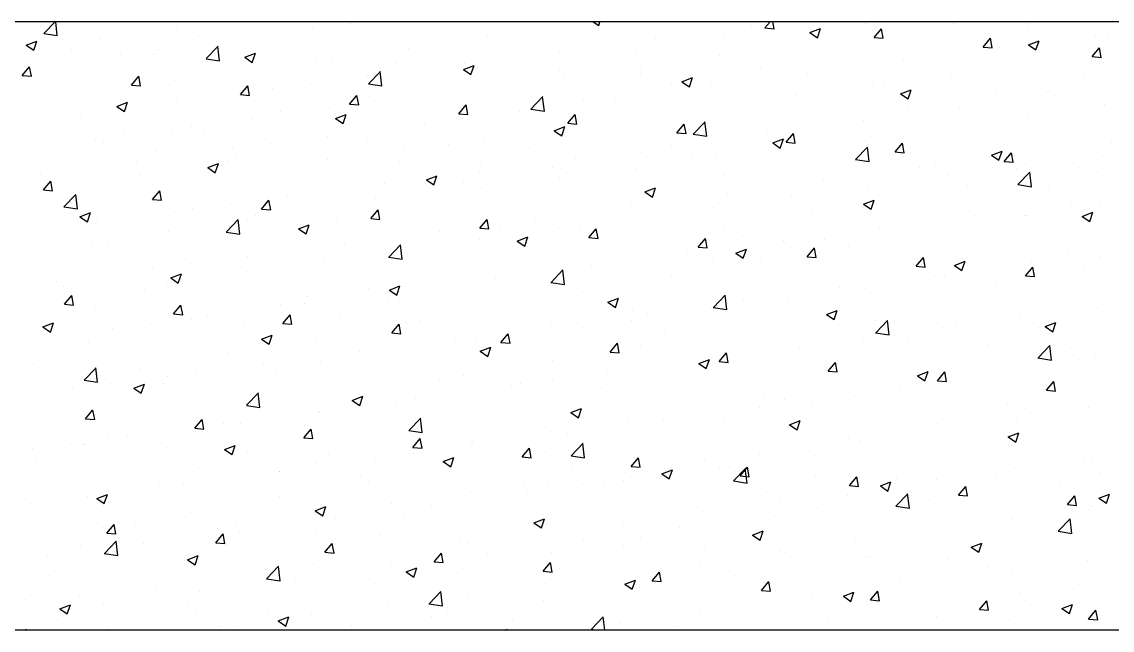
# Model space of a CAD drawing. Header units: millimetres. Extents: x 331487 to 517269, y 198509 to 399936.
# Drawn here: x 438096 to 438812, y 339696 to 340096 of the extents above; entities that cross this region are included whole.
import ezdxf

# ---------------------------------------------------------------- set-up
doc = ezdxf.new("R2010")
doc.units = ezdxf.units.MM
doc.header["$MEASUREMENT"] = 0
doc.layers.add('COLUMN', color=6, linetype='Continuous')

msp = doc.modelspace()

# ---------------------------------------------------------------- linework, layer by layer
at = {"layer": 'COLUMN'}
for p, q in [((448979.83, 340095.96), (420204.35, 340095.96)), ((448984.26, 339695.96), (420604.35, 339695.96))]:
    msp.add_line(p, q, dxfattribs=at)
at = {"layer": 'COLUMN', "color": 2, "linetype": 'Continuous'}
for p, q in [((438110.15, 340088.28), (438117.52, 340095.96)), ((438119.01, 340086.87), (438117.96, 340095.96)), ((438197.21, 340090.95), (438197.21, 340090.95)), ((438286.66, 340091.25), (438286.66, 340091.25)), ((438311.69, 340094.54), (438311.69, 340094.54)), ((438453.07, 340093.14), (438453.07, 340093.14)), ((438471.3, 340095.96), (438474.95, 340093.5)), ((438474.95, 340093.5), (438475.77, 340095.96)), ((438575.38, 340093.28), (438575.38, 340093.28)), ((438584.2, 340091.94), (438587.57, 340095.96)), ((438584.2, 340091.94), (438590.18, 340091.42)), ((438590.18, 340091.41), (438589.34, 340095.96)), ((438613.69, 340088.84), (438620.69, 340091.53)), ((438618.66, 340085.49), (438620.69, 340091.53)), ((438650.05, 340094.6), (438650.05, 340094.6)), ((438655.93, 340085.67), (438660.75, 340091.41)), ((438661.9, 340085.14), (438660.75, 340091.4)), ((438703.43, 340092.35), (438703.43, 340092.35)), ((438708.09, 340094.69), (438708.09, 340094.69)), ((438756.3, 340095.06), (438756.3, 340095.06)), ((438756.81, 340090.09), (438756.81, 340090.09)), ((438098.53, 340080.62), (438105.53, 340083.3)), ((438103.5, 340077.26), (438105.53, 340083.3)), ((438110.12, 340088.25), (438119.01, 340086.87)), ((438146.7, 340084.55), (438146.7, 340084.55)), ((438211.6, 340086.59), (438211.6, 340086.59)), ((438223.5, 340082.93), (438223.5, 340082.93)), ((438401.72, 340086.1), (438401.72, 340086.1)), ((438512.48, 340085), (438512.48, 340085)), ((438537.51, 340088.29), (438537.51, 340088.29)), ((438557.38, 340086.98), (438557.38, 340086.98)), ((438613.69, 340088.84), (438618.66, 340085.49)), ((438655.93, 340085.67), (438661.9, 340085.14)), ((438656.16, 340087.19), (438656.16, 340087.19)), ((438697.98, 340085.05), (438697.98, 340085.05)), ((438727.65, 340079.39), (438732.47, 340085.14)), ((438733.63, 340078.86), (438732.47, 340085.13)), ((438757.4, 340080.83), (438764.4, 340083.52)), ((438762.37, 340077.48), (438764.4, 340083.52)), ((438801.2, 340087.03), (438801.2, 340087.03)), ((438810.19, 340087.84), (438810.19, 340087.84)), ((438098.53, 340080.62), (438103.5, 340077.26)), ((438128.63, 340077.5), (438128.63, 340077.5)), ((438153.28, 340076.58), (438153.28, 340076.58)), ((438185.63, 340077.95), (438185.63, 340077.95)), ((438216.88, 340071.73), (438224.67, 340079.85)), ((438225.74, 340070.32), (438224.63, 340079.81)), ((438349.79, 340078.6), (438349.79, 340078.6)), ((438449.32, 340076.68), (438449.32, 340076.68)), ((438499.06, 340076.97), (438499.06, 340076.97)), ((438605.64, 340080.79), (438605.64, 340080.79)), ((438727.65, 340079.39), (438733.63, 340078.87)), ((438738.29, 340078.75), (438738.29, 340078.75)), ((438757.4, 340080.83), (438762.38, 340077.48)), ((438763.33, 340082.05), (438763.33, 340082.05)), ((438799.38, 340073.11), (438804.2, 340078.86)), ((438805.35, 340072.59), (438804.2, 340078.85)), ((438160.6, 340074.65), (438160.6, 340074.65)), ((438182.01, 340075.25), (438182.01, 340075.25)), ((438216.84, 340071.69), (438225.74, 340070.32)), ((438235.39, 340072.99), (438235.39, 340072.99)), ((438242.24, 340072.61), (438249.24, 340075.3)), ((438242.24, 340072.61), (438247.22, 340069.25)), ((438247.21, 340069.25), (438249.24, 340075.29)), ((438288.77, 340070.74), (438288.77, 340070.74)), ((438299.27, 340072.2), (438299.27, 340072.2)), ((438342.16, 340068.48), (438342.16, 340068.48)), ((438386.41, 340068.4), (438386.41, 340068.4)), ((438411.45, 340071.7), (438411.45, 340071.7)), ((438554.3, 340073.75), (438554.3, 340073.75)), ((438639.66, 340075.04), (438639.66, 340075.04)), ((438675.14, 340070.44), (438675.14, 340070.44)), ((438758.22, 340068.44), (438758.22, 340068.44)), ((438799.38, 340073.11), (438805.36, 340072.59)), ((438808.73, 340074.84), (438808.73, 340074.84)), ((438095.99, 340060.65), (438100.82, 340066.39)), ((438097.44, 340066.34), (438097.44, 340066.34)), ((438101.97, 340060.12), (438100.81, 340066.39)), ((438247.93, 340065.16), (438247.93, 340065.16)), ((438323.6, 340055.18), (438331.39, 340063.3)), ((438332.46, 340053.76), (438331.36, 340063.26)), ((438385.95, 340064.6), (438392.96, 340067.29)), ((438385.95, 340064.6), (438390.93, 340061.24)), ((438390.93, 340061.24), (438392.95, 340067.29)), ((438395.54, 340066.23), (438395.54, 340066.23)), ((438440.74, 340066.96), (438440.74, 340066.96)), ((438448.92, 340063.97), (438448.92, 340063.97)), ((438502.3, 340061.72), (438502.3, 340061.72)), ((438502.36, 340066.25), (438502.36, 340066.25)), ((438581.34, 340065.03), (438581.34, 340065.03)), ((438612.23, 340062.15), (438612.23, 340062.15)), ((438637.26, 340065.45), (438637.26, 340065.45)), ((438706.88, 340061.4), (438706.88, 340061.4)), ((438095.99, 340060.65), (438101.97, 340060.12)), ((438167.72, 340054.37), (438172.54, 340060.12)), ((438167.72, 340054.37), (438173.7, 340053.85)), ((438173.7, 340053.84), (438172.54, 340060.11)), ((438195.99, 340057.66), (438195.99, 340057.66)), ((438285.38, 340055.1), (438285.38, 340055.1)), ((438323.26, 340060.09), (438323.26, 340060.09)), ((438323.57, 340055.14), (438332.46, 340053.76)), ((438382.43, 340056.95), (438382.43, 340056.95)), ((438451.85, 340059.85), (438451.85, 340059.85)), ((438523.02, 340055.02), (438523.02, 340055.02)), ((438529.67, 340056.59), (438536.67, 340059.28)), ((438529.67, 340056.59), (438534.64, 340053.23)), ((438534.64, 340053.23), (438536.67, 340059.28)), ((438555.69, 340059.46), (438555.69, 340059.46)), ((438609.07, 340057.21), (438609.07, 340057.21)), ((438654.94, 340053.9), (438654.94, 340053.9)), ((438662.45, 340054.95), (438662.45, 340054.95)), ((438794.49, 340060.06), (438794.49, 340060.06)), ((438145.48, 340051.26), (438145.48, 340051.26)), ((438239.45, 340048.1), (438244.27, 340053.84)), ((438239.45, 340048.1), (438245.42, 340047.57)), ((438245.42, 340047.57), (438244.27, 340053.84)), ((438260.35, 340051.81), (438260.35, 340051.81)), ((438311.17, 340041.82), (438315.99, 340047.57)), ((438317.15, 340041.29), (438315.99, 340047.56)), ((438324.11, 340046.94), (438324.11, 340046.94)), ((438400.51, 340052.81), (438400.51, 340052.81)), ((438430.33, 340038.63), (438438.12, 340046.75)), ((438511.2, 340048.85), (438511.2, 340048.85)), ((438549.08, 340053.84), (438549.08, 340053.84)), ((438604.43, 340047.5), (438604.43, 340047.5)), ((438673.38, 340048.58), (438680.38, 340051.27)), ((438673.38, 340048.58), (438678.36, 340045.23)), ((438678.35, 340045.22), (438680.38, 340051.27)), ((438715.83, 340052.69), (438715.83, 340052.69)), ((438736.17, 340050.05), (438736.17, 340050.05)), ((438769.21, 340050.44), (438769.21, 340050.44)), ((438774.89, 340047.59), (438774.89, 340047.59)), ((438158.22, 340040.35), (438165.22, 340043.04)), ((438158.22, 340040.35), (438163.19, 340037)), ((438163.19, 340037), (438165.22, 340043.04)), ((438197.2, 340043.49), (438197.2, 340043.49)), ((438311.17, 340041.82), (438317.15, 340041.3)), ((438348.57, 340045.31), (438348.57, 340045.31)), ((438382.9, 340035.55), (438387.72, 340041.29)), ((438388.87, 340035.02), (438387.72, 340041.29)), ((438439.19, 340037.21), (438438.08, 340046.71)), ((438464.71, 340045.01), (438464.71, 340045.01)), ((438486.17, 340045.56), (438486.17, 340045.56)), ((438553.09, 340040.46), (438553.09, 340040.46)), ((438677.85, 340040.04), (438677.85, 340040.04)), ((438737.02, 340042.6), (438737.02, 340042.6)), ((438807.52, 340041.55), (438807.52, 340041.55)), ((438134.29, 340035.21), (438134.29, 340035.21)), ((438159.32, 340038.5), (438159.32, 340038.5)), ((438265.79, 340036.93), (438265.79, 340036.93)), ((438298.06, 340038.91), (438298.06, 340038.91)), ((438301.93, 340032.35), (438308.93, 340035.03)), ((438306.9, 340028.99), (438308.93, 340035.03)), ((438382.9, 340035.55), (438388.88, 340035.02)), ((438406.39, 340035), (438406.39, 340035)), ((438423.01, 340037.24), (438423.01, 340037.24)), ((438430.29, 340038.59), (438439.19, 340037.21)), ((438454.62, 340029.27), (438459.45, 340035.02)), ((438460.6, 340028.74), (438459.44, 340035.01)), ((438501.15, 340032.96), (438501.15, 340032.96)), ((438711.99, 340039.31), (438711.99, 340039.31)), ((438757.01, 340035.15), (438757.01, 340035.15)), ((438109.15, 340026.41), (438109.15, 340026.41)), ((438207.47, 340026.92), (438207.47, 340026.92)), ((438246.72, 340031.87), (438246.72, 340031.87)), ((438301.93, 340032.35), (438306.91, 340028.99)), ((438360.11, 340028.96), (438360.11, 340028.96)), ((438385.14, 340032.26), (438385.14, 340032.26)), ((438445.65, 340024.34), (438452.65, 340027.02)), ((438450.62, 340020.98), (438452.64, 340027.02)), ((438450.64, 340026.56), (438450.64, 340026.56)), ((438454.62, 340029.27), (438460.6, 340028.75)), ((438526.35, 340023), (438531.17, 340028.74)), ((438532.33, 340022.47), (438531.17, 340028.74)), ((438537.05, 340022.08), (438544.84, 340030.19)), ((438545.91, 340020.66), (438544.8, 340030.16)), ((438610.96, 340026.01), (438610.96, 340026.01)), ((438619.53, 340030.03), (438619.53, 340030.03)), ((438648.83, 340030.99), (438648.83, 340030.99)), ((438705.66, 340028.11), (438705.66, 340028.11)), ((438162.54, 340024.15), (438162.54, 340024.15)), ((438194.78, 340024.37), (438194.78, 340024.37)), ((438215.92, 340021.89), (438215.92, 340021.89)), ((438269.3, 340019.64), (438269.3, 340019.64)), ((438296.95, 340020.65), (438296.95, 340020.65)), ((438348.07, 340024.99), (438348.07, 340024.99)), ((438399.29, 340019.52), (438399.29, 340019.52)), ((438445.65, 340024.34), (438450.62, 340020.98)), ((438526.35, 340023), (438532.33, 340022.47)), ((438537.02, 340022.04), (438545.91, 340020.66)), ((438561.22, 340020.02), (438561.22, 340020.02)), ((438585.92, 340022.71), (438585.92, 340022.71)), ((438589.36, 340016.33), (438596.36, 340019.02)), ((438594.33, 340012.97), (438596.36, 340019.01)), ((438598.08, 340016.72), (438602.9, 340022.47)), ((438604.05, 340016.19), (438602.9, 340022.46)), ((438653.72, 340020.61), (438653.72, 340020.61)), ((438130.24, 340012.97), (438130.24, 340012.97)), ((438144.27, 340017.97), (438144.27, 340017.97)), ((438149.15, 340016.91), (438149.15, 340016.91)), ((438234.04, 340012.36), (438234.04, 340012.36)), ((438259.08, 340015.66), (438259.08, 340015.66)), ((438289.75, 340014.98), (438289.75, 340014.98)), ((438322.68, 340017.38), (438322.68, 340017.38)), ((438347.35, 340012.02), (438347.35, 340012.02)), ((438376.07, 340015.13), (438376.07, 340015.13)), ((438429.45, 340012.87), (438429.45, 340012.87)), ((438522.77, 340014.4), (438522.77, 340014.4)), ((438589.36, 340016.33), (438594.33, 340012.97)), ((438598.08, 340016.72), (438604.05, 340016.2)), ((438603.21, 340014.21), (438603.21, 340014.21)), ((438643.78, 340005.52), (438651.56, 340013.64)), ((438652.63, 340004.11), (438651.53, 340013.61)), ((438669.8, 340010.45), (438674.62, 340016.19)), ((438675.78, 340009.92), (438674.62, 340016.19)), ((438733.07, 340008.32), (438740.07, 340011.01)), ((438738.04, 340004.96), (438740.07, 340011.01)), ((438811.74, 340016.46), (438811.74, 340016.46)), ((438170.89, 340004.05), (438170.89, 340004.05)), ((438183.62, 340010.72), (438183.62, 340010.72)), ((438231.43, 340004.96), (438231.43, 340004.96)), ((438237, 340008.46), (438237, 340008.46)), ((438290.39, 340006.21), (438290.39, 340006.21)), ((438296.84, 340005.62), (438296.84, 340005.62)), ((438343.77, 340003.95), (438343.77, 340003.95)), ((438459.86, 340006.12), (438459.86, 340006.12)), ((438482.83, 340010.62), (438482.83, 340010.62)), ((438484.9, 340009.41), (438484.9, 340009.41)), ((438502.9, 340010.01), (438502.9, 340010.01)), ((438536.21, 340008.36), (438536.21, 340008.36)), ((438551.87, 340007.17), (438551.87, 340007.17)), ((438589.59, 340006.11), (438589.59, 340006.11)), ((438642.98, 340003.85), (438642.98, 340003.85)), ((438643.74, 340005.49), (438652.63, 340004.11)), ((438669.8, 340010.45), (438675.78, 340009.92)), ((438733.07, 340008.32), (438738.05, 340004.96)), ((438741.53, 340004.17), (438746.35, 340009.92)), ((438741.53, 340004.17), (438747.51, 340003.65)), ((438747.5, 340003.64), (438746.35, 340009.91)), ((438748.59, 340008.15), (438748.59, 340008.15)), ((438806.3, 340008.26), (438806.3, 340008.26)), ((438133.02, 339999.06), (438133.02, 339999.06)), ((438217.91, 340000.09), (438224.91, 340002.78)), ((438217.91, 340000.09), (438222.88, 339996.74)), ((438222.88, 339996.74), (438224.91, 340002.78)), ((438245.5, 339998.58), (438245.5, 339998.58)), ((438396.71, 339997.8), (438396.71, 339997.8)), ((438397.15, 340001.7), (438397.15, 340001.7)), ((438444.58, 340000), (438444.58, 340000)), ((438450.53, 339999.44), (438450.53, 339999.44)), ((438499.93, 339999.67), (438499.93, 339999.67)), ((438503.91, 339997.18), (438503.91, 339997.18)), ((438685.68, 339999.87), (438685.68, 339999.87)), ((438696.36, 340001.59), (438696.36, 340001.59)), ((438710.71, 340003.16), (438710.71, 340003.16)), ((438749.74, 339999.34), (438749.74, 339999.34)), ((438750.5, 339988.97), (438758.29, 339997.09)), ((438755.79, 340001.86), (438755.79, 340001.86)), ((438759.36, 339987.56), (438758.25, 339997.05)), ((438790.36, 340000.4), (438790.36, 340000.4)), ((438803.12, 339997.08), (438803.12, 339997.08)), ((438107.98, 339995.77), (438107.98, 339995.77)), ((438109.87, 339985.43), (438114.69, 339991.17)), ((438115.84, 339984.9), (438114.69, 339991.17)), ((438173.11, 339994.95), (438173.11, 339994.95)), ((438193.56, 339991.08), (438193.56, 339991.08)), ((438333.8, 339989.52), (438333.8, 339989.52)), ((438358.83, 339992.81), (438358.83, 339992.81)), ((438361.62, 339992.08), (438368.63, 339994.77)), ((438361.62, 339992.08), (438366.6, 339988.73)), ((438366.59, 339988.73), (438368.62, 339994.77)), ((438386.26, 339989.99), (438386.26, 339989.99)), ((438449.42, 339993.27), (438449.42, 339993.27)), ((438557.3, 339994.93), (438557.3, 339994.93)), ((438610.68, 339992.67), (438610.68, 339992.67)), ((438622.52, 339991.55), (438622.52, 339991.55)), ((438664.06, 339990.42), (438664.06, 339990.42)), ((438704.45, 339994.82), (438704.45, 339994.82)), ((438732.04, 339990.39), (438732.04, 339990.39)), ((438109.87, 339985.43), (438115.85, 339984.91)), ((438114.79, 339984.94), (438114.79, 339984.94)), ((438123.41, 339974.32), (438131.2, 339982.44)), ((438132.27, 339972.9), (438131.17, 339982.4)), ((438143.05, 339984.68), (438143.05, 339984.68)), ((438181.6, 339979.15), (438186.42, 339984.9)), ((438187.57, 339978.62), (438186.41, 339984.89)), ((438398.08, 339986.23), (438398.08, 339986.23)), ((438505.34, 339984.07), (438512.34, 339986.76)), ((438505.34, 339984.07), (438510.31, 339980.72)), ((438510.31, 339980.72), (438512.33, 339986.76)), ((438559.62, 339983.27), (438559.62, 339983.27)), ((438584.65, 339986.57), (438584.65, 339986.57)), ((438652.51, 339987.32), (438652.51, 339987.32)), ((438717.44, 339988.16), (438717.44, 339988.16)), ((438750.46, 339988.93), (438759.36, 339987.56)), ((438770.83, 339985.91), (438770.83, 339985.91)), ((438181.6, 339979.15), (438187.57, 339978.63)), ((438232.77, 339976.22), (438232.77, 339976.22)), ((438253.32, 339972.88), (438258.14, 339978.62)), ((438259.3, 339972.35), (438258.14, 339978.62)), ((438270.64, 339981.2), (438270.64, 339981.2)), ((438327.94, 339979.98), (438327.94, 339979.98)), ((438346.14, 339978.73), (438346.14, 339978.73)), ((438602, 339980.92), (438602, 339980.92)), ((438649.05, 339976.07), (438656.05, 339978.75)), ((438649.05, 339976.07), (438654.02, 339972.71)), ((438654.02, 339972.71), (438656.05, 339978.75)), ((438673.72, 339980.38), (438673.72, 339980.38)), ((438785.43, 339977.02), (438785.43, 339977.02)), ((438810.47, 339980.32), (438810.47, 339980.32)), ((438123.38, 339974.28), (438132.27, 339972.9)), ((438133.89, 339967.84), (438140.89, 339970.53)), ((438138.86, 339964.48), (438140.89, 339970.53)), ((438142.64, 339973.32), (438142.64, 339973.32)), ((438196.02, 339971.06), (438196.02, 339971.06)), ((438207.74, 339972.92), (438207.74, 339972.92)), ((438249.41, 339968.81), (438249.41, 339968.81)), ((438253.32, 339972.88), (438259.3, 339972.36)), ((438269.62, 339969.97), (438269.62, 339969.97)), ((438295.63, 339972.33), (438295.63, 339972.33)), ((438325.05, 339966.6), (438329.87, 339972.35)), ((438331.02, 339966.07), (438329.87, 339972.34)), ((438458.59, 339969.97), (438458.59, 339969.97)), ((438496.46, 339974.96), (438496.46, 339974.96)), ((438550.65, 339973.88), (438550.65, 339973.88)), ((438615.41, 339970.37), (438615.41, 339970.37)), ((438722.28, 339968.71), (438722.28, 339968.71)), ((438754.57, 339968.57), (438754.57, 339968.57)), ((438756, 339968.43), (438756, 339968.43)), ((438792.76, 339968.06), (438799.76, 339970.75)), ((438792.76, 339968.06), (438797.74, 339964.7)), ((438797.73, 339964.7), (438799.76, 339970.74)), ((438805.08, 339974.97), (438805.08, 339974.97)), ((438133.89, 339967.84), (438138.86, 339964.48)), ((438144.58, 339964.61), (438144.58, 339964.61)), ((438230.14, 339957.77), (438237.93, 339965.89)), ((438238.99, 339956.35), (438237.89, 339965.85)), ((438244.28, 339965.29), (438244.28, 339965.29)), ((438277.6, 339959.83), (438284.6, 339962.52)), ((438282.57, 339956.47), (438284.6, 339962.52)), ((438302.79, 339966.55), (438302.79, 339966.55)), ((438325.05, 339966.6), (438331.03, 339966.08)), ((438356.17, 339964.3), (438356.17, 339964.3)), ((438396.77, 339960.33), (438401.59, 339966.07)), ((438402.75, 339959.8), (438401.59, 339966.07)), ((438409.55, 339962.04), (438409.55, 339962.04)), ((438433.55, 339966.67), (438433.55, 339966.67)), ((438498.71, 339966.38), (438498.71, 339966.38)), ((438684.41, 339963.72), (438684.41, 339963.72)), ((438703.23, 339961.53), (438703.23, 339961.53)), ((438106.71, 339959.62), (438106.71, 339959.62)), ((438192.34, 339957.79), (438192.34, 339957.79)), ((438211.3, 339959.96), (438211.3, 339959.96)), ((438230.1, 339957.73), (438239, 339956.35)), ((438277.6, 339959.83), (438282.58, 339956.48)), ((438370.4, 339958.36), (438370.4, 339958.36)), ((438396.77, 339960.33), (438402.75, 339959.8)), ((438421.31, 339951.82), (438428.32, 339954.51)), ((438426.28, 339948.47), (438428.31, 339954.51)), ((438448.2, 339959.98), (438448.2, 339959.98)), ((438462.93, 339959.79), (438462.93, 339959.79)), ((438468.5, 339954.05), (438473.32, 339959.8)), ((438468.5, 339954.05), (438474.48, 339953.53)), ((438474.47, 339953.52), (438473.32, 339959.79)), ((438516.32, 339957.53), (438516.32, 339957.53)), ((438557.09, 339960.36), (438557.09, 339960.36)), ((438569.7, 339955.27), (438569.7, 339955.27)), ((438651.29, 339954.03), (438651.29, 339954.03)), ((438659.37, 339960.43), (438659.37, 339960.43)), ((438697.69, 339958.42), (438697.69, 339958.42)), ((438141.83, 339951.39), (438141.83, 339951.39)), ((438152.99, 339949.95), (438152.99, 339949.95)), ((438307.49, 339950.08), (438307.49, 339950.08)), ((438332.53, 339953.37), (438332.53, 339953.37)), ((438336.86, 339941.22), (438344.65, 339949.33)), ((438345.72, 339939.8), (438344.61, 339949.3)), ((438396.86, 339952.94), (438396.86, 339952.94)), ((438421.31, 339951.82), (438426.29, 339948.47)), ((438498.77, 339950.34), (438498.77, 339950.34)), ((438540.23, 339947.78), (438545.05, 339953.52)), ((438540.23, 339947.78), (438546.2, 339947.25)), ((438546.2, 339947.25), (438545.04, 339953.52)), ((438558.34, 339947.13), (438558.34, 339947.13)), ((438565.03, 339943.81), (438572.03, 339946.5)), ((438570, 339940.46), (438572.03, 339946.5)), ((438596.22, 339952.11), (438596.22, 339952.11)), ((438600.78, 339947.63), (438600.78, 339947.63)), ((438611.95, 339941.5), (438616.77, 339947.25)), ((438617.93, 339940.97), (438616.77, 339947.24)), ((438623.08, 339953.02), (438623.08, 339953.02)), ((438639.37, 339948.41), (438639.37, 339948.41)), ((438676.46, 339950.76), (438676.46, 339950.76)), ((438729.85, 339948.51), (438729.85, 339948.51)), ((438244.34, 339941.76), (438244.34, 339941.76)), ((438336.83, 339941.18), (438345.72, 339939.8)), ((438344.92, 339945.44), (438344.92, 339945.44)), ((438440.45, 339940.33), (438440.45, 339940.33)), ((438533.31, 339943.83), (438533.31, 339943.83)), ((438549.44, 339940.59), (438549.44, 339940.59)), ((438565.03, 339943.81), (438570, 339940.46)), ((438611.95, 339941.5), (438617.93, 339940.98)), ((438683.68, 339935.23), (438688.5, 339940.97)), ((438689.65, 339934.7), (438688.5, 339940.97)), ((438783.23, 339946.25), (438783.23, 339946.25)), ((438784.16, 339940.88), (438784.16, 339940.88)), ((438803.87, 339941.68), (438803.87, 339941.68)), ((438181.43, 339933.48), (438181.43, 339933.48)), ((438206.46, 339936.78), (438206.46, 339936.78)), ((438294.41, 339939.04), (438294.41, 339939.04)), ((438443.58, 339924.66), (438451.37, 339932.78)), ((438452.44, 339923.25), (438451.34, 339932.75)), ((438470.15, 339935.52), (438470.15, 339935.52)), ((438497.5, 339933.09), (438497.5, 339933.09)), ((438581.05, 339938.4), (438581.05, 339938.4)), ((438683.68, 339935.23), (438689.66, 339934.7)), ((438708.74, 339935.8), (438715.74, 339938.49)), ((438708.74, 339935.8), (438713.71, 339932.45)), ((438713.71, 339932.45), (438715.74, 339938.49)), ((438753.36, 339935.28), (438753.36, 339935.28)), ((438755.4, 339928.95), (438760.22, 339934.7)), ((438759.13, 339937.58), (438759.13, 339937.58)), ((438761.38, 339928.42), (438760.22, 339934.69)), ((438794.19, 339933.43), (438794.19, 339933.43)), ((438118.27, 339925.17), (438118.27, 339925.17)), ((438193.58, 339927.58), (438200.58, 339930.27)), ((438193.58, 339927.58), (438198.55, 339924.22)), ((438198.55, 339924.22), (438200.58, 339930.26)), ((438243.07, 339932), (438243.07, 339932)), ((438382.13, 339930.32), (438382.13, 339930.32)), ((438407.25, 339927.23), (438407.25, 339927.23)), ((438432.28, 339930.53), (438432.28, 339930.53)), ((438446.99, 339926.69), (438446.99, 339926.69)), ((438522.73, 339928.39), (438522.73, 339928.39)), ((438695.97, 339929.27), (438695.97, 339929.27)), ((438702.01, 339928.24), (438702.01, 339928.24)), ((438755.4, 339928.95), (438761.38, 339928.43)), ((438123.17, 339922.22), (438123.17, 339922.22)), ((438140.62, 339918.1), (438140.62, 339918.1)), ((438176.55, 339919.96), (438176.55, 339919.96)), ((438191.13, 339924.5), (438191.13, 339924.5)), ((438229.93, 339917.71), (438229.93, 339917.71)), ((438323.81, 339920.31), (438323.81, 339920.31)), ((438337.29, 339919.57), (438344.29, 339922.26)), ((438337.29, 339919.57), (438342.27, 339916.21)), ((438342.26, 339916.21), (438344.29, 339922.26)), ((438344.09, 339918.92), (438344.09, 339918.92)), ((438395.64, 339919.65), (438395.64, 339919.65)), ((438443.55, 339924.63), (438452.44, 339923.25)), ((438464.41, 339918.38), (438464.41, 339918.38)), ((438633.06, 339920.98), (438633.06, 339920.98)), ((438650.08, 339920.74), (438650.08, 339920.74)), ((438658.1, 339924.28), (438658.1, 339924.28)), ((438735.88, 339923.42), (438735.88, 339923.42)), ((438123.74, 339910.21), (438128.57, 339915.95)), ((438129.72, 339909.68), (438128.56, 339915.95)), ((438281.19, 339910.64), (438281.19, 339910.64)), ((438283.31, 339915.45), (438283.31, 339915.45)), ((438306.22, 339913.93), (438306.22, 339913.93)), ((438336.7, 339913.2), (438336.7, 339913.2)), ((438343.71, 339912.15), (438343.71, 339912.15)), ((438390.08, 339910.94), (438390.08, 339910.94)), ((438481, 339911.56), (438488.01, 339914.25)), ((438481, 339911.56), (438485.98, 339908.2)), ((438485.98, 339908.2), (438488, 339914.25)), ((438550.31, 339908.11), (438558.1, 339916.23)), ((438559.17, 339906.7), (438558.06, 339916.19)), ((438569.91, 339912.67), (438569.91, 339912.67)), ((438599.57, 339914.34), (438599.57, 339914.34)), ((438677.56, 339913.41), (438677.56, 339913.41)), ((438123.75, 339910.21), (438129.72, 339909.69)), ((438144.25, 339908.79), (438144.25, 339908.79)), ((438195.47, 339903.93), (438200.29, 339909.68)), ((438195.47, 339903.93), (438201.45, 339903.41)), ((438197.63, 339906.53), (438197.63, 339906.53)), ((438201.45, 339903.41), (438200.29, 339909.67)), ((438251.02, 339904.28), (438251.02, 339904.28)), ((438265.49, 339910.3), (438265.49, 339910.3)), ((438267.2, 339897.66), (438272.02, 339903.4)), ((438273.17, 339897.13), (438272.02, 339903.4)), ((438293.19, 339905.75), (438293.19, 339905.75)), ((438406.09, 339908.37), (438406.09, 339908.37)), ((438443.46, 339908.69), (438443.46, 339908.69)), ((438496.84, 339906.43), (438496.84, 339906.43)), ((438507, 339904.39), (438507, 339904.39)), ((438532.04, 339907.68), (438532.04, 339907.68)), ((438548.22, 339907.3), (438548.22, 339907.3)), ((438550.23, 339904.18), (438550.23, 339904.18)), ((438550.27, 339908.07), (438559.17, 339906.7)), ((438619.24, 339903.4), (438619.24, 339903.4)), ((438624.72, 339903.55), (438631.72, 339906.24)), ((438624.72, 339903.55), (438629.69, 339900.2)), ((438629.69, 339900.19), (438631.72, 339906.24)), ((438795.73, 339906.42), (438795.73, 339906.42)), ((438802.65, 339908.39), (438802.65, 339908.39)), ((438109.56, 339895.32), (438116.56, 339898.01)), ((438114.53, 339891.97), (438116.56, 339898.01)), ((438180.16, 339897.34), (438180.16, 339897.34)), ((438207.17, 339900.29), (438207.17, 339900.29)), ((438218.03, 339902.32), (438218.03, 339902.32)), ((438241.85, 339898.71), (438241.85, 339898.71)), ((438267.2, 339897.66), (438273.17, 339897.14)), ((438304.4, 339902.02), (438304.4, 339902.02)), ((438338.92, 339891.38), (438343.74, 339897.13)), ((438344.9, 339890.86), (438343.74, 339897.12)), ((438347.77, 339898.36), (438347.77, 339898.36)), ((438357.78, 339899.76), (438357.78, 339899.76)), ((438411.16, 339897.51), (438411.16, 339897.51)), ((438496.28, 339899.8), (438496.28, 339899.8)), ((438603.61, 339901.92), (438603.61, 339901.92)), ((438656.99, 339899.66), (438656.99, 339899.66)), ((438657.03, 339891.56), (438664.82, 339899.68)), ((438665.89, 339890.14), (438664.79, 339899.64)), ((438710.37, 339897.41), (438710.37, 339897.41)), ((438732.82, 339898.14), (438732.82, 339898.14)), ((438752.14, 339901.99), (438752.14, 339901.99)), ((438757.85, 339901.44), (438757.85, 339901.44)), ((438768.43, 339895.54), (438775.43, 339898.23)), ((438773.4, 339892.19), (438775.43, 339898.23)), ((438109.56, 339895.32), (438114.53, 339891.97)), ((438148.86, 339890.28), (438148.86, 339890.28)), ((438155.12, 339894.04), (438155.12, 339894.04)), ((438189.91, 339891.21), (438189.91, 339891.21)), ((438253.27, 339887.32), (438260.27, 339890)), ((438258.24, 339883.96), (438260.27, 339890)), ((438338.92, 339891.38), (438344.9, 339890.86)), ((438405.97, 339891.09), (438405.97, 339891.09)), ((438410.65, 339885.11), (438415.47, 339890.85)), ((438416.62, 339884.58), (438415.47, 339890.85)), ((438443.85, 339896.07), (438443.85, 339896.07)), ((438445.77, 339893.4), (438445.77, 339893.4)), ((438464.55, 339895.25), (438464.55, 339895.25)), ((438517.93, 339893), (438517.93, 339893)), ((438560.92, 339893.39), (438560.92, 339893.39)), ((438571.31, 339890.74), (438571.31, 339890.74)), ((438657, 339891.52), (438665.89, 339890.14)), ((438669.67, 339889.83), (438669.67, 339889.83)), ((438700.8, 339894.95), (438700.8, 339894.95)), ((438763.75, 339895.15), (438763.75, 339895.15)), ((438768.43, 339895.54), (438773.4, 339892.19)), ((438139.4, 339884.81), (438139.4, 339884.81)), ((438253.27, 339887.32), (438258.24, 339883.96)), ((438289.46, 339888.35), (438289.46, 339888.35)), ((438380.94, 339887.79), (438380.94, 339887.79)), ((438394.43, 339886.36), (438394.43, 339886.36)), ((438396.98, 339879.31), (438403.98, 339881.99)), ((438401.95, 339875.95), (438403.98, 339881.99)), ((438410.65, 339885.11), (438416.63, 339884.59)), ((438482.37, 339878.83), (438487.2, 339884.58)), ((438488.35, 339878.3), (438487.19, 339884.57)), ((438502.6, 339883.38), (438502.6, 339883.38)), ((438624.69, 339888.49), (438624.69, 339888.49)), ((438631.79, 339884.84), (438631.79, 339884.84)), ((438648.86, 339887.45), (438648.86, 339887.45)), ((438678.07, 339886.23), (438678.07, 339886.23)), ((438731.46, 339883.98), (438731.46, 339883.98)), ((438763.76, 339875.01), (438771.55, 339883.13)), ((438772.62, 339873.59), (438771.51, 339883.09)), ((438231.14, 339878.34), (438231.14, 339878.34)), ((438317.79, 339879.48), (438317.79, 339879.48)), ((438342.49, 339878.86), (438342.49, 339878.86)), ((438396.98, 339879.31), (438401.96, 339875.95)), ((438482.38, 339878.83), (438488.35, 339878.31)), ((438554.1, 339872.56), (438558.92, 339878.3)), ((438560.08, 339872.03), (438558.92, 339878.3)), ((438598.35, 339881.05), (438598.35, 339881.05)), ((438606.76, 339881.54), (438606.76, 339881.54)), ((438763.72, 339874.97), (438772.62, 339873.59)), ((438784.84, 339881.72), (438784.84, 339881.72)), ((438801.44, 339875.1), (438801.44, 339875.1)), ((438103.27, 339871.39), (438103.27, 339871.39)), ((438136.67, 339860.36), (438144.46, 339868.47)), ((438145.53, 339858.94), (438144.42, 339868.44)), ((438156.65, 339869.13), (438156.65, 339869.13)), ((438172.82, 339868.32), (438172.82, 339868.32)), ((438254.88, 339871.2), (438254.88, 339871.2)), ((438279.91, 339874.49), (438279.91, 339874.49)), ((438291.98, 339872.46), (438291.98, 339872.46)), ((438444.28, 339873.37), (438444.28, 339873.37)), ((438505.73, 339868.24), (438505.73, 339868.24)), ((438540.7, 339871.3), (438547.7, 339873.99)), ((438540.7, 339871.3), (438545.67, 339867.94)), ((438543.6, 339873.23), (438543.6, 339873.23)), ((438545.67, 339867.94), (438547.69, 339873.98)), ((438547.01, 339874.01), (438547.01, 339874.01)), ((438554.1, 339872.56), (438560.08, 339872.04)), ((438625.83, 339866.28), (438630.65, 339872.03)), ((438631.8, 339865.75), (438630.65, 339872.02)), ((438750.93, 339868.7), (438750.93, 339868.7)), ((438790.07, 339873.77), (438790.07, 339873.77)), ((438191.72, 339862.88), (438191.72, 339862.88)), ((438210.04, 339866.88), (438210.04, 339866.88)), ((438240.64, 339865.42), (438240.64, 339865.42)), ((438263.42, 339864.62), (438263.42, 339864.62)), ((438316.8, 339862.37), (438316.8, 339862.37)), ((438385.96, 339863.36), (438385.96, 339863.36)), ((438480.7, 339864.95), (438480.7, 339864.95)), ((438495.07, 339866.51), (438495.07, 339866.51)), ((438625.83, 339866.28), (438631.8, 339865.76)), ((438684.41, 339863.29), (438691.41, 339865.98)), ((438684.41, 339863.29), (438689.38, 339859.93)), ((438689.38, 339859.93), (438691.41, 339865.98)), ((438697.55, 339860.01), (438702.37, 339865.75)), ((438699.58, 339861.66), (438699.58, 339861.66)), ((438703.53, 339859.48), (438702.37, 339865.75)), ((438731.55, 339861.99), (438731.55, 339861.99)), ((438731.75, 339863.76), (438731.75, 339863.76)), ((438769.42, 339866.98), (438769.42, 339866.98)), ((438114.5, 339858.31), (438114.5, 339858.31)), ((438128.82, 339854.6), (438128.82, 339854.6)), ((438136.64, 339860.32), (438145.53, 339858.94)), ((438153.85, 339857.9), (438153.85, 339857.9)), ((438169.25, 339855.06), (438176.25, 339857.75)), ((438169.25, 339855.06), (438174.22, 339851.71)), ((438174.22, 339851.71), (438176.25, 339857.75)), ((438188.7, 339857.92), (438188.7, 339857.92)), ((438327.65, 339853.35), (438327.65, 339853.35)), ((438370.18, 339860.11), (438370.18, 339860.11)), ((438417.54, 339856.63), (438417.54, 339856.63)), ((438423.57, 339857.86), (438423.57, 339857.86)), ((438444.56, 339860.11), (438444.56, 339860.11)), ((438476.95, 339855.6), (438476.95, 339855.6)), ((438530.33, 339853.34), (438530.33, 339853.34)), ((438647.64, 339854.16), (438647.64, 339854.16)), ((438673.43, 339853.75), (438673.43, 339853.75)), ((438697.55, 339860.01), (438703.53, 339859.48)), ((438706.51, 339858.7), (438706.51, 339858.7)), ((438769.28, 339853.73), (438774.1, 339859.48)), ((438769.28, 339853.73), (438775.26, 339853.21)), ((438775.25, 339853.2), (438774.1, 339859.47)), ((438138.19, 339851.52), (438138.19, 339851.52)), ((438243.39, 339843.8), (438251.18, 339851.92)), ((438252.25, 339842.39), (438251.15, 339851.89)), ((438312.96, 339847.05), (438319.96, 339849.74)), ((438312.96, 339847.05), (438317.93, 339843.7)), ((438317.93, 339843.7), (438319.96, 339849.74)), ((438354.63, 339848.35), (438354.63, 339848.35)), ((438379.67, 339851.65), (438379.67, 339851.65)), ((438393.21, 339853.07), (438393.21, 339853.07)), ((438583.71, 339851.09), (438583.71, 339851.09)), ((438597.13, 339847.76), (438597.13, 339847.76)), ((438637.09, 339848.83), (438637.09, 339848.83)), ((438643.36, 339850.38), (438643.36, 339850.38)), ((438690.48, 339846.58), (438690.48, 339846.58)), ((438137.62, 339834.99), (438142.44, 339840.74)), ((438143.6, 339834.46), (438142.44, 339840.73)), ((438243.36, 339843.77), (438252.25, 339842.39)), ((438269.33, 339843.34), (438269.33, 339843.34)), ((438290.76, 339839.17), (438290.76, 339839.17)), ((438291.48, 339840.04), (438291.48, 339840.04)), ((438341.27, 339845.57), (438341.27, 339845.57)), ((438456.67, 339839.04), (438463.67, 339841.73)), ((438456.67, 339839.04), (438461.65, 339835.69)), ((438461.64, 339835.69), (438463.67, 339841.73)), ((438545.79, 339840.72), (438545.79, 339840.72)), ((438580.45, 339842.1), (438580.45, 339842.1)), ((438605.48, 339845.4), (438605.48, 339845.4)), ((438615.11, 339843.74), (438615.11, 339843.74)), ((438743.86, 339844.32), (438743.86, 339844.32)), ((438755.71, 339841.8), (438755.71, 339841.8)), ((438797.24, 339842.07), (438797.24, 339842.07)), ((438800.22, 339841.82), (438800.22, 339841.82)), ((438137.62, 339834.99), (438143.6, 339834.47)), ((438209.35, 339828.71), (438214.17, 339834.46)), ((438211.01, 339833.33), (438211.01, 339833.33)), ((438215.32, 339828.19), (438214.16, 339834.45)), ((438228.57, 339831.75), (438228.57, 339831.75)), ((438239.42, 339832.13), (438239.42, 339832.13)), ((438253.61, 339835.05), (438253.61, 339835.05)), ((438350.12, 339827.25), (438357.91, 339835.37)), ((438358.98, 339825.84), (438357.87, 339835.33)), ((438493.85, 339833.22), (438493.85, 339833.22)), ((438517.3, 339833.79), (438517.3, 339833.79)), ((438556.79, 339833.73), (438556.79, 339833.73)), ((438600.39, 339831.04), (438607.39, 339833.72)), ((438605.36, 339827.68), (438607.38, 339833.72)), ((438697.39, 339831.79), (438697.39, 339831.79)), ((438749.71, 339835.41), (438749.71, 339835.41)), ((438806.27, 339835.85), (438806.27, 339835.85)), ((438187.48, 339824.63), (438187.48, 339824.63)), ((438209.35, 339828.71), (438215.32, 339828.19)), ((438281.07, 339822.44), (438285.89, 339828.19)), ((438287.05, 339821.91), (438285.89, 339828.18)), ((438350.08, 339827.21), (438358.98, 339825.84)), ((438443.34, 339826.82), (438443.34, 339826.82)), ((438454.39, 339825.51), (438454.39, 339825.51)), ((438479.42, 339828.8), (438479.42, 339828.8)), ((438600.39, 339831.04), (438605.36, 339827.68)), ((438698.37, 339828.37), (438698.37, 339828.37)), ((438743.11, 339827.54), (438743.11, 339827.54)), ((438744.1, 339823.03), (438751.1, 339825.72)), ((438749.07, 339819.67), (438751.1, 339825.71)), ((438127.54, 339818.45), (438127.54, 339818.45)), ((438136.97, 339818.23), (438136.97, 339818.23)), ((438137.18, 339818.03), (438137.18, 339818.03)), ((438152.69, 339823.32), (438152.69, 339823.32)), ((438165.42, 339823.44), (438165.42, 339823.44)), ((438228.94, 339814.8), (438235.94, 339817.49)), ((438233.91, 339811.44), (438235.94, 339817.49)), ((438281.07, 339822.44), (438287.05, 339821.92)), ((438352.8, 339816.16), (438357.62, 339821.91)), ((438358.77, 339815.64), (438357.62, 339821.9)), ((438392, 339819.78), (438392, 339819.78)), ((438456.84, 339810.7), (438464.63, 339818.82)), ((438465.7, 339809.28), (438464.6, 339818.78)), ((438498.47, 339823.72), (438498.47, 339823.72)), ((438639.07, 339821.78), (438639.07, 339821.78)), ((438646.43, 339820.87), (438646.43, 339820.87)), ((438680.21, 339819.26), (438680.21, 339819.26)), ((438705.24, 339822.55), (438705.24, 339822.55)), ((438744.1, 339823.03), (438749.07, 339819.67)), ((438102.51, 339815.16), (438102.51, 339815.16)), ((438190.56, 339815.78), (438190.56, 339815.78)), ((438228.94, 339814.8), (438233.91, 339811.45)), ((438243.95, 339813.52), (438243.95, 339813.52)), ((438297.33, 339811.27), (438297.33, 339811.27)), ((438340.06, 339812.28), (438340.06, 339812.28)), ((438352.8, 339816.16), (438358.78, 339815.64)), ((438353.36, 339812.21), (438353.36, 339812.21)), ((438391.23, 339817.19), (438391.23, 339817.19)), ((438424.52, 339809.89), (438429.34, 339815.63)), ((438430.5, 339809.36), (438429.34, 339815.63)), ((438440.15, 339813.71), (438440.15, 339813.71)), ((438456.81, 339810.66), (438465.7, 339809.28)), ((438580.75, 339811.77), (438580.75, 339811.77)), ((438595.92, 339814.47), (438595.92, 339814.47)), ((438617.05, 339810.94), (438617.05, 339810.94)), ((438104.88, 339806.86), (438104.88, 339806.86)), ((438158.27, 339804.6), (438158.27, 339804.6)), ((438289.55, 339805.88), (438289.55, 339805.88)), ((438328.33, 339808.91), (438328.33, 339808.91)), ((438350.71, 339809.01), (438350.71, 339809.01)), ((438372.65, 339806.79), (438379.65, 339809.48)), ((438372.65, 339806.79), (438377.63, 339803.44)), ((438377.62, 339803.44), (438379.65, 339809.48)), ((438381.84, 339803.69), (438381.84, 339803.69)), ((438404.09, 339806.76), (438404.09, 339806.76)), ((438424.52, 339809.89), (438430.5, 339809.37)), ((438457.47, 339804.5), (438457.47, 339804.5)), ((438496.25, 339803.61), (438501.07, 339809.36)), ((438496.25, 339803.61), (438502.23, 339803.09)), ((438502.23, 339803.09), (438501.07, 339809.35)), ((438544.57, 339807.43), (438544.57, 339807.43)), ((438567.98, 339797.34), (438572.8, 339803.08)), ((438573.95, 339796.81), (438572.79, 339803.08)), ((438579.18, 339805.96), (438579.18, 339805.96)), ((438793.9, 339806.81), (438793.9, 339806.81)), ((438799, 339808.53), (438799, 339808.53)), ((438211.65, 339802.35), (438211.65, 339802.35)), ((438238.2, 339798.84), (438238.2, 339798.84)), ((438265.03, 339800.09), (438265.03, 339800.09)), ((438265.17, 339800.6), (438265.17, 339800.6)), ((438318.41, 339797.83), (438318.41, 339797.83)), ((438492.63, 339799.93), (438492.63, 339799.93)), ((438510.86, 339802.24), (438510.86, 339802.24)), ((438516.36, 339798.78), (438523.37, 339801.47)), ((438516.36, 339798.78), (438521.34, 339795.43)), ((438521.33, 339795.43), (438523.36, 339801.47)), ((438522.43, 339801.76), (438522.43, 339801.76)), ((438554.14, 339802.66), (438554.14, 339802.66)), ((438563.57, 339794.15), (438571.36, 339802.27)), ((438564.24, 339799.99), (438564.24, 339799.99)), ((438567.98, 339797.34), (438573.95, 339796.82)), ((438572.42, 339792.73), (438571.32, 339802.23)), ((438617.62, 339797.73), (438617.62, 339797.73)), ((438639.7, 339791.06), (438644.52, 339796.81)), ((438645.68, 339790.54), (438644.52, 339796.8)), ((438735.58, 339796.79), (438735.58, 339796.79)), ((438748.49, 339802.12), (438748.49, 339802.12)), ((438779.96, 339796.41), (438779.96, 339796.41)), ((438805, 339799.71), (438805, 339799.71)), ((438186.26, 339791.34), (438186.26, 339791.34)), ((438202.26, 339792.31), (438202.26, 339792.31)), ((438227.3, 339795.61), (438227.3, 339795.61)), ((438323.52, 339793.68), (438323.52, 339793.68)), ((438371.79, 339795.58), (438371.79, 339795.58)), ((438425.18, 339793.32), (438425.18, 339793.32)), ((438442.12, 339793.53), (438442.12, 339793.53)), ((438453.12, 339789.36), (438453.12, 339789.36)), ((438464.12, 339791.75), (438464.12, 339791.75)), ((438478.56, 339791.07), (438478.56, 339791.07)), ((438490.99, 339794.35), (438490.99, 339794.35)), ((438531.94, 339788.81), (438531.94, 339788.81)), ((438563.53, 339794.11), (438572.43, 339792.73)), ((438639.7, 339791.06), (438645.68, 339790.54)), ((438660.08, 339790.77), (438667.08, 339793.46)), ((438660.08, 339790.77), (438665.05, 339787.42)), ((438665.05, 339787.42), (438667.08, 339793.46)), ((438671, 339795.48), (438671, 339795.48)), ((438697.15, 339795.08), (438697.15, 339795.08)), ((438711.43, 339784.79), (438716.25, 339790.53)), ((438717.4, 339784.26), (438716.25, 339790.53)), ((438724.39, 339793.22), (438724.39, 339793.22)), ((438777.77, 339790.97), (438777.77, 339790.97)), ((438135.75, 339784.94), (438135.75, 339784.94)), ((438139.11, 339784), (438139.11, 339784)), ((438144.92, 339782.55), (438151.92, 339785.24)), ((438144.92, 339782.55), (438149.89, 339779.19)), ((438149.89, 339779.19), (438151.91, 339785.23)), ((438265.2, 339783.67), (438265.2, 339783.67)), ((438390.78, 339786.49), (438390.78, 339786.49)), ((438405.8, 339781.74), (438405.8, 339781.74)), ((438428.08, 339786.06), (438428.08, 339786.06)), ((438585.32, 339786.56), (438585.32, 339786.56)), ((438638.71, 339784.3), (438638.71, 339784.3)), ((438645.21, 339787.59), (438645.21, 339787.59)), ((438670.29, 339777.6), (438678.08, 339785.71)), ((438677.26, 339786.78), (438677.26, 339786.78)), ((438679.15, 339776.18), (438678.04, 339785.68)), ((438678.93, 339783.11), (438678.93, 339783.11)), ((438692.09, 339782.05), (438692.09, 339782.05)), ((438711.43, 339784.79), (438717.41, 339784.27)), ((438716.81, 339788.1), (438716.81, 339788.1)), ((438783.15, 339778.51), (438787.98, 339784.26)), ((438789.13, 339777.98), (438787.97, 339784.25)), ((438803.79, 339782.77), (438810.79, 339785.45)), ((438803.79, 339782.77), (438808.76, 339779.41)), ((438808.76, 339779.41), (438810.79, 339785.45)), ((438101.24, 339779.01), (438101.24, 339779.01)), ((438288.63, 339774.54), (438295.63, 339777.23)), ((438288.63, 339774.54), (438293.6, 339771.18)), ((438293.6, 339771.18), (438295.63, 339777.23)), ((438338.84, 339778.99), (438338.84, 339778.99)), ((438364.93, 339777.75), (438364.93, 339777.75)), ((438594.7, 339781.18), (438594.7, 339781.18)), ((438618.94, 339776.77), (438618.94, 339776.77)), ((438653.9, 339779.82), (438653.9, 339779.82)), ((438670.26, 339777.56), (438679.15, 339776.18)), ((438745.47, 339779.79), (438745.47, 339779.79)), ((438783.15, 339778.51), (438789.13, 339777.99)), ((438797.79, 339775.24), (438797.79, 339775.24)), ((438798.85, 339777.53), (438798.85, 339777.53)), ((438117.29, 339767.2), (438117.29, 339767.2)), ((438206.88, 339773.66), (438206.88, 339773.66)), ((438288.33, 339772.59), (438288.33, 339772.59)), ((438302.02, 339769.47), (438302.02, 339769.47)), ((438327.05, 339772.76), (438327.05, 339772.76)), ((438347.48, 339771.73), (438347.48, 339771.73)), ((438432.34, 339766.53), (438439.34, 339769.22)), ((438437.31, 339763.17), (438439.34, 339769.22)), ((438543.36, 339774.14), (438543.36, 339774.14)), ((438590.74, 339771.5), (438590.74, 339771.5)), ((438747.28, 339768.83), (438747.28, 339768.83)), ((438777.02, 339761.04), (438784.8, 339769.16)), ((438785.87, 339759.63), (438784.77, 339769.13)), ((438148.56, 339763.65), (438148.56, 339763.65)), ((438151.5, 339759.77), (438156.32, 339765.52)), ((438157.47, 339759.24), (438156.31, 339765.51)), ((438170.67, 339764.95), (438170.67, 339764.95)), ((438224.05, 339762.69), (438224.05, 339762.69)), ((438236.99, 339765.55), (438236.99, 339765.55)), ((438238.86, 339761.15), (438238.86, 339761.15)), ((438277.43, 339760.44), (438277.43, 339760.44)), ((438289.16, 339761.72), (438289.16, 339761.72)), ((438432.34, 339766.53), (438437.32, 339763.17)), ((438440.91, 339760.24), (438440.91, 339760.24)), ((438491.42, 339766.64), (438491.42, 339766.64)), ((438527.84, 339763.22), (438527.84, 339763.22)), ((438552.87, 339766.52), (438552.87, 339766.52)), ((438560.63, 339766.76), (438560.63, 339766.76)), ((438576.05, 339758.52), (438583.06, 339761.21)), ((438581.03, 339755.16), (438583.05, 339761.21)), ((438695.93, 339761.79), (438695.93, 339761.79)), ((438776.98, 339761.01), (438785.87, 339759.63)), ((438778.69, 339760.27), (438778.69, 339760.27)), ((438149.93, 339746.39), (438157.72, 339754.51)), ((438151.5, 339759.77), (438157.47, 339759.25)), ((438158.79, 339744.98), (438157.68, 339754.47)), ((438175.96, 339752.87), (438175.96, 339752.87)), ((438185.05, 339758.05), (438185.05, 339758.05)), ((438200.99, 339756.17), (438200.99, 339756.17)), ((438223.22, 339753.5), (438228.04, 339759.24)), ((438223.22, 339753.5), (438229.2, 339752.97)), ((438229.2, 339752.97), (438228.04, 339759.24)), ((438294.95, 339747.22), (438299.77, 339752.97)), ((438300.92, 339746.69), (438299.77, 339752.96)), ((438330.81, 339758.18), (438330.81, 339758.18)), ((438384.2, 339755.93), (438384.2, 339755.93)), ((438389.56, 339753.2), (438389.56, 339753.2)), ((438437.58, 339753.67), (438437.58, 339753.67)), ((438464.68, 339754.91), (438464.68, 339754.91)), ((438502.31, 339756.75), (438502.31, 339756.75)), ((438576.05, 339758.52), (438581.03, 339755.17)), ((438644, 339754.3), (438644, 339754.3)), ((438719.77, 339750.51), (438726.77, 339753.2)), ((438724.74, 339747.16), (438726.77, 339753.2)), ((438753.65, 339756.97), (438753.65, 339756.97)), ((438134.54, 339751.65), (438134.54, 339751.65)), ((438149.89, 339746.35), (438158.79, 339744.98)), ((438230.84, 339751.71), (438230.84, 339751.71)), ((438294.95, 339747.22), (438300.92, 339746.7)), ((438337.63, 339745.7), (438337.63, 339745.7)), ((438366.67, 339740.95), (438371.49, 339746.69)), ((438372.65, 339740.42), (438371.49, 339746.68)), ((438401.77, 339746.62), (438401.77, 339746.62)), ((438426.81, 339749.92), (438426.81, 339749.92)), ((438443.99, 339746.74), (438443.99, 339746.74)), ((438490.96, 339751.41), (438490.96, 339751.41)), ((438544.34, 339749.16), (438544.34, 339749.16)), ((438593.49, 339747.89), (438593.49, 339747.89)), ((438597.73, 339746.9), (438597.73, 339746.9)), ((438690.5, 339748.66), (438690.5, 339748.66)), ((438719.77, 339750.51), (438724.74, 339747.16)), ((438789.77, 339747.14), (438789.77, 339747.14)), ((438112.8, 339744.56), (438112.8, 339744.56)), ((438172.52, 339741.7), (438172.52, 339741.7)), ((438204.61, 339742.29), (438211.61, 339744.97)), ((438204.61, 339742.29), (438209.58, 339738.93)), ((438209.58, 339738.93), (438211.6, 339744.97)), ((438287.12, 339739.3), (438287.12, 339739.3)), ((438366.67, 339740.95), (438372.65, 339740.42)), ((438438.4, 339734.67), (438443.22, 339740.42)), ((438444.37, 339734.14), (438443.22, 339740.41)), ((438542.14, 339740.85), (438542.14, 339740.85)), ((438627.59, 339740.38), (438627.59, 339740.38)), ((438651.11, 339744.65), (438651.11, 339744.65)), ((438652.63, 339743.67), (438652.63, 339743.67)), ((438704.49, 339742.39), (438704.49, 339742.39)), ((438757.87, 339740.14), (438757.87, 339740.14)), ((438796.57, 339741.95), (438796.57, 339741.95)), ((438114.2, 339731.69), (438114.2, 339731.69)), ((438235.77, 339732.26), (438235.77, 339732.26)), ((438256.65, 339729.84), (438264.44, 339737.96)), ((438265.51, 339728.42), (438264.41, 339737.92)), ((438300.75, 339733.32), (438300.75, 339733.32)), ((438338.62, 339738.31), (438338.62, 339738.31)), ((438348.32, 339734.28), (438355.32, 339736.96)), ((438348.32, 339734.28), (438353.29, 339730.92)), ((438353.29, 339730.92), (438355.32, 339736.96)), ((438385.67, 339736.73), (438385.67, 339736.73)), ((438438.4, 339734.67), (438444.38, 339734.15)), ((438490.2, 339733.36), (438490.2, 339733.36)), ((438510.13, 339728.39), (438514.95, 339734.14)), ((438516.1, 339727.87), (438514.94, 339734.13)), ((438564.44, 339732.06), (438564.44, 339732.06)), ((438731.45, 339737.13), (438731.45, 339737.13)), ((438746.06, 339735.55), (438746.06, 339735.55)), ((438811.26, 339737.88), (438811.26, 339737.88)), ((438183.83, 339724.76), (438183.83, 339724.76)), ((438256.62, 339729.8), (438265.51, 339728.42)), ((438275.71, 339730.03), (438275.71, 339730.03)), ((438327.35, 339726.72), (438327.35, 339726.72)), ((438439.69, 339726.95), (438439.69, 339726.95)), ((438492.03, 339726.27), (438499.03, 339728.96)), ((438492.03, 339726.27), (438497.01, 339722.91)), ((438497, 339722.91), (438499.03, 339728.95)), ((438510.13, 339728.39), (438516.1, 339727.87)), ((438526.56, 339727.07), (438526.56, 339727.07)), ((438581.85, 339722.12), (438586.67, 339727.87)), ((438587.83, 339721.59), (438586.67, 339727.86)), ((438673.13, 339727.12), (438673.13, 339727.12)), ((438694.72, 339728.5), (438694.72, 339728.5)), ((438790.25, 339725.81), (438790.25, 339725.81)), ((438133.32, 339718.36), (438133.32, 339718.36)), ((438212.56, 339721.71), (438212.56, 339721.71)), ((438363.38, 339713.29), (438371.17, 339721.41)), ((438372.23, 339711.87), (438371.13, 339721.37)), ((438388.35, 339719.91), (438388.35, 339719.91)), ((438501.53, 339723.78), (438501.53, 339723.78)), ((438581.85, 339722.12), (438587.83, 339721.6)), ((438614.82, 339717.11), (438614.82, 339717.11)), ((438635.75, 339718.26), (438642.75, 339720.95)), ((438635.75, 339718.26), (438640.72, 339714.9)), ((438640.72, 339714.9), (438642.74, 339720.95)), ((438642.78, 339721.01), (438642.78, 339721.01)), ((438653.58, 339715.84), (438658.4, 339721.59)), ((438659.55, 339715.32), (438658.4, 339721.58)), ((438727.35, 339717.53), (438727.35, 339717.53)), ((438752.38, 339720.83), (438752.38, 339720.83)), ((438097.81, 339716.1), (438097.81, 339716.1)), ((438120.58, 339710.03), (438127.59, 339712.72)), ((438120.58, 339710.03), (438125.56, 339706.68)), ((438125.56, 339706.68), (438127.58, 339712.72)), ((438149.65, 339713.43), (438149.65, 339713.43)), ((438151.19, 339713.85), (438151.19, 339713.85)), ((438174.68, 339716.73), (438174.68, 339716.73)), ((438204.58, 339711.59), (438204.58, 339711.59)), ((438269.03, 339716.71), (438269.03, 339716.71)), ((438336.41, 339712.41), (438336.41, 339712.41)), ((438363.34, 339713.25), (438372.23, 339711.87)), ((438400.5, 339710.48), (438400.5, 339710.48)), ((438438.38, 339715.46), (438438.38, 339715.46)), ((438592.27, 339714.6), (438592.27, 339714.6)), ((438653.58, 339715.84), (438659.55, 339715.32)), ((438725.3, 339709.57), (438730.12, 339715.31)), ((438731.28, 339709.04), (438730.12, 339715.31)), ((438755.41, 339715.17), (438755.41, 339715.17)), ((438779.46, 339710.25), (438786.46, 339712.94)), ((438779.46, 339710.25), (438784.43, 339706.9)), ((438784.43, 339706.89), (438786.46, 339712.94)), ((438118.9, 339702.67), (438118.9, 339702.67)), ((438210.71, 339706.7), (438210.71, 339706.7)), ((438257.96, 339709.34), (438257.96, 339709.34)), ((438264.3, 339702.02), (438271.3, 339704.71)), ((438269.27, 339698.67), (438271.3, 339704.71)), ((438285.9, 339706.01), (438285.9, 339706.01)), ((438311.34, 339707.08), (438311.34, 339707.08)), ((438364.72, 339704.83), (438364.72, 339704.83)), ((438375.47, 339707.18), (438375.47, 339707.18)), ((438470.1, 339696.74), (438477.89, 339704.85)), ((438478.88, 339695.96), (438477.85, 339704.82)), ((438540.93, 339707.56), (438540.93, 339707.56)), ((438556.5, 339707.1), (438556.5, 339707.1)), ((438626.32, 339704.23), (438626.32, 339704.23)), ((438664.19, 339709.22), (438664.19, 339709.22)), ((438697.1, 339705.16), (438697.1, 339705.16)), ((438725.3, 339709.57), (438731.28, 339709.05)), ((438795.36, 339708.66), (438795.36, 339708.66)), ((438797.03, 339703.29), (438801.85, 339709.04)), ((438797.03, 339703.29), (438803.01, 339702.77)), ((438803, 339702.77), (438801.85, 339709.03)), ((438097.95, 339695.96), (438098.47, 339696.57)), ((438098.58, 339695.96), (438098.46, 339696.57)), ((438152.4, 339696.69), (438152.4, 339696.69)), ((438172.28, 339700.41), (438172.28, 339700.41)), ((438225.66, 339698.16), (438225.66, 339698.16)), ((438234.56, 339698.97), (438234.56, 339698.97)), ((438264.3, 339702.02), (438269.27, 339698.67)), ((438312.31, 339698.87), (438312.31, 339698.87)), ((438413.07, 339695.96), (438415.01, 339696.7)), ((438414.76, 339695.96), (438415.01, 339696.7)), ((438418.11, 339702.57), (438418.11, 339702.57)), ((438470.07, 339696.7), (438474.84, 339695.96)), ((438471.49, 339700.31), (438471.49, 339700.31)), ((438488.99, 339700.07), (438488.99, 339700.07)), ((438498.18, 339697.09), (438498.18, 339697.09)), ((438524.87, 339698.06), (438524.87, 339698.06)), ((438601.29, 339700.93), (438601.29, 339700.93)), ((438744.85, 339702.26), (438744.85, 339702.26))]:
    msp.add_line(p, q, dxfattribs=at)

doc.saveas('drawing.dxf')
